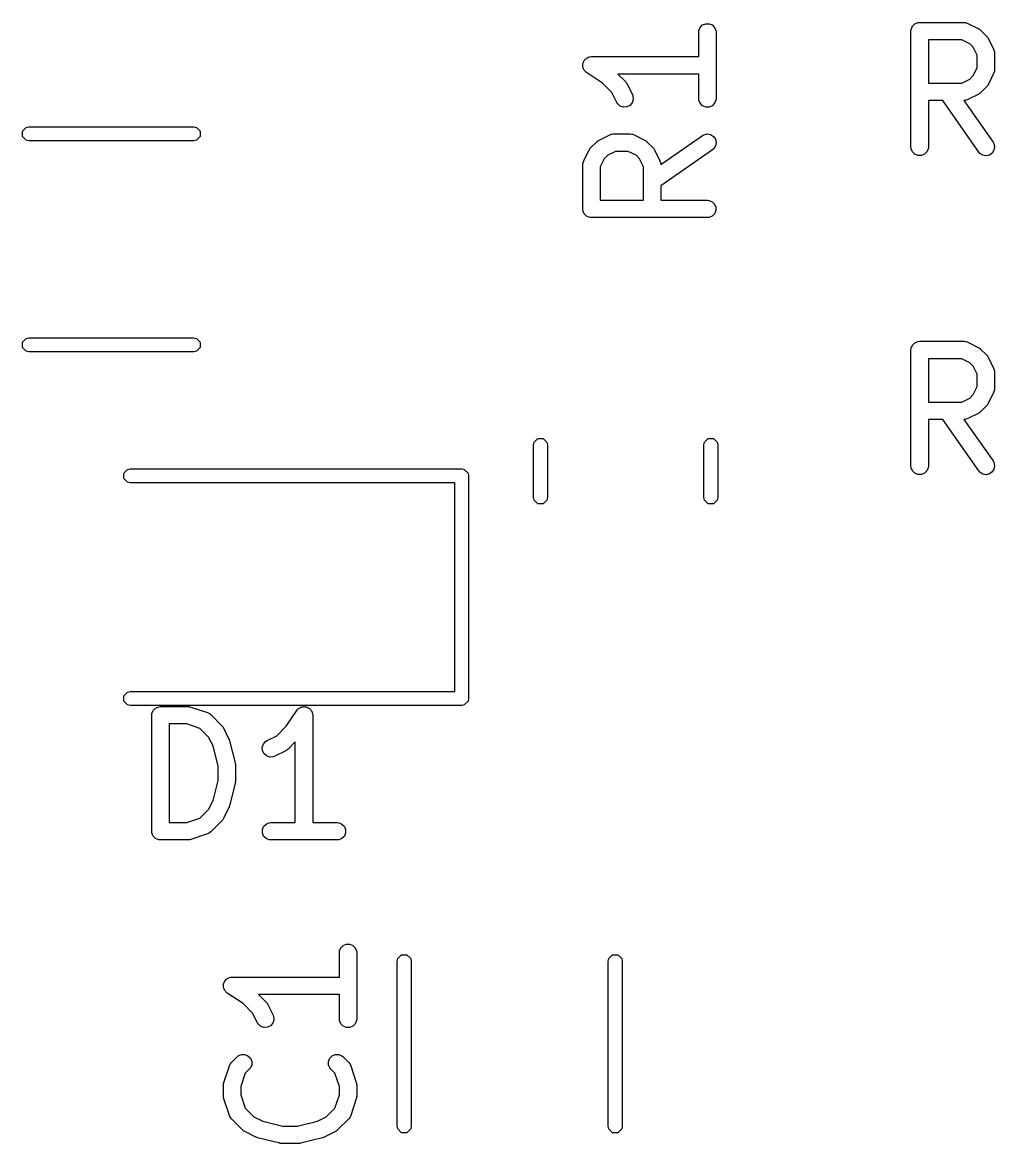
# Model space of a CAD drawing. Extents: x 19.8 to 98.9, y -129.1 to -67.1.
# Drawn here: x 24.8 to 33.18, y -116.3 to -106.63 of the extents above; entities that cross this region are included whole.
import ezdxf

# ---------------------------------------------------------------- set-up
doc = ezdxf.new("R2010")
doc.units = 0
doc.layers.add('BLACK', color=7, linetype='CONTINUOUS')

msp = doc.modelspace()

# ---------------------------------------------------------------- linework, layer by layer
at = {"layer": 'BLACK', "linetype": 'CONTINUOUS'}
for p, q in [((30.663151, -106.651925), (30.690187, -106.640726)), ((30.690187, -106.640726), (30.719451, -106.640726)), ((30.719451, -106.640726), (30.746487, -106.651925)), ((32.494046, -106.642459), (32.521082, -106.63126)), ((32.521082, -106.63126), (32.535714, -106.629819)), ((32.535714, -106.629819), (32.916666, -106.629819)), ((32.916666, -106.629819), (32.931298, -106.63126)), ((32.931298, -106.63126), (32.933787, -106.632291)), ((32.933787, -106.632291), (32.936475, -106.632482)), ((32.936475, -106.632482), (32.950207, -106.637737)), ((32.950207, -106.637737), (33.045445, -106.685356)), ((30.629819, -106.714285), (30.63126, -106.699653)), ((30.629819, -106.924999), (30.629819, -106.714285)), ((30.63126, -106.699653), (30.642459, -106.672617)), ((30.642459, -106.672617), (30.663151, -106.651925)), ((30.746487, -106.651925), (30.767179, -106.672617)), ((30.767179, -106.672617), (30.778378, -106.699653)), ((30.778378, -106.699653), (30.779819, -106.714285)), ((30.779819, -106.714285), (30.779819, -107.285713)), ((32.460714, -106.704819), (32.462155, -106.690187)), ((32.460714, -107.704819), (32.460714, -106.704819)), ((32.462155, -106.690187), (32.473354, -106.663151)), ((32.473354, -106.663151), (32.494046, -106.642459)), ((33.045445, -106.685356), (33.051744, -106.68932)), ((33.051744, -106.68932), (33.053572, -106.690078)), ((33.053572, -106.690078), (33.055628, -106.691766)), ((33.055628, -106.691766), (33.057888, -106.693188)), ((33.057888, -106.693188), (33.059187, -106.694686)), ((33.059187, -106.694686), (33.064937, -106.699405)), ((33.064937, -106.699405), (33.112556, -106.747024)), ((32.898961, -106.779819), (32.610714, -106.779819)), ((32.610714, -106.779819), (32.610714, -107.153628)), ((32.967477, -106.814077), (32.898961, -106.779819)), ((32.997884, -106.844484), (32.967477, -106.814077)), ((33.112556, -106.747024), (33.117274, -106.752773)), ((33.117274, -106.752773), (33.118773, -106.754073)), ((33.118773, -106.754073), (33.120194, -106.756332)), ((33.120194, -106.756332), (33.121883, -106.758389)), ((33.121883, -106.758389), (33.12264, -106.760216)), ((33.12264, -106.760216), (33.126605, -106.766516)), ((33.126605, -106.766516), (33.174224, -106.861754)), ((29.66994, -106.934826), (29.676046, -106.930738)), ((29.676046, -106.930738), (29.683326, -106.929281)), ((29.683326, -106.929281), (29.690187, -106.92644)), ((29.690187, -106.92644), (29.704663, -106.925014)), ((29.704663, -106.925014), (29.70474, -106.924999)), ((29.70474, -106.924999), (29.704766, -106.925004)), ((29.704766, -106.925004), (29.704819, -106.924999)), ((29.704819, -106.924999), (30.629819, -106.924999)), ((33.032142, -106.913), (32.997884, -106.844484)), ((33.032142, -107.020447), (33.032142, -106.913)), ((33.174224, -106.861754), (33.179479, -106.875485)), ((33.179479, -106.875485), (33.17967, -106.878174)), ((33.17967, -106.878174), (33.180701, -106.880663)), ((33.180701, -106.880663), (33.182142, -106.895295)), ((33.182142, -106.895295), (33.182142, -107.038152)), ((29.629819, -107.000078), (29.63126, -106.992793)), ((29.63126, -107.007282), (29.629819, -107.000078)), ((29.63126, -106.985367), (29.634072, -106.978578)), ((29.63126, -106.992793), (29.63126, -106.985367)), ((29.63126, -107.014631), (29.63126, -107.007282)), ((29.634101, -107.021491), (29.63126, -107.014631)), ((29.634072, -106.978578), (29.635498, -106.97137)), ((29.635558, -107.028772), (29.634101, -107.021491)), ((29.635498, -106.97137), (29.639617, -106.965191)), ((29.639646, -107.034877), (29.635558, -107.028772)), ((29.639617, -106.965191), (29.642459, -106.958331)), ((29.642459, -106.958331), (29.647654, -106.953135)), ((29.647654, -106.953135), (29.651731, -106.947021)), ((29.651731, -106.947021), (29.6579, -106.942889)), ((29.6579, -106.942889), (29.663151, -106.937639)), ((29.663151, -106.937639), (29.66994, -106.934826)), ((32.997884, -107.088963), (33.032142, -107.020447)), ((29.642459, -107.041667), (29.639646, -107.034877)), ((29.647709, -107.046917), (29.642459, -107.041667)), ((29.651841, -107.053087), (29.647709, -107.046917)), ((29.663099, -107.062307), (29.651841, -107.053087)), ((29.663151, -107.062359), (29.663099, -107.062307)), ((29.663173, -107.062368), (29.663151, -107.062359)), ((29.663216, -107.062403), (29.663173, -107.062368)), ((29.799894, -107.153521), (29.663216, -107.062403)), ((30.629819, -107.074999), (29.933504, -107.074999)), ((29.933504, -107.074999), (29.995947, -107.137442)), ((30.629819, -107.285713), (30.629819, -107.074999)), ((32.898961, -107.153628), (32.967477, -107.11937)), ((32.967477, -107.11937), (32.997884, -107.088963)), ((33.174224, -107.071693), (33.126605, -107.166931)), ((33.179479, -107.057962), (33.174224, -107.071693)), ((33.17967, -107.055272), (33.179479, -107.057962)), ((33.180701, -107.052784), (33.17967, -107.055272)), ((33.182142, -107.038152), (33.180701, -107.052784)), ((29.881275, -107.234902), (29.799894, -107.153521)), ((29.995947, -107.137442), (30.000667, -107.143192)), ((30.000667, -107.143192), (30.002164, -107.144491)), ((30.002164, -107.144491), (30.003583, -107.146745)), ((30.003583, -107.146745), (30.005275, -107.148807)), ((30.005275, -107.148807), (30.006033, -107.150639)), ((30.006033, -107.150639), (30.009996, -107.156934)), ((30.009996, -107.156934), (30.057615, -107.252172)), ((32.610714, -107.153628), (32.898961, -107.153628)), ((33.112556, -107.186423), (33.064937, -107.234042)), ((33.117274, -107.180673), (33.112556, -107.186423)), ((33.118773, -107.179374), (33.117274, -107.180673)), ((33.120194, -107.177114), (33.118773, -107.179374)), ((33.121883, -107.175058), (33.120194, -107.177114)), ((33.12264, -107.17323), (33.121883, -107.175058)), ((33.126605, -107.166931), (33.12264, -107.17323)), ((29.923451, -107.319254), (29.881275, -107.234902)), ((30.064944, -107.295093), (30.05569, -107.322855)), ((30.057615, -107.252172), (30.06287, -107.265903)), ((30.06287, -107.265903), (30.064944, -107.295093)), ((30.63126, -107.300345), (30.629819, -107.285713)), ((30.642459, -107.327381), (30.63126, -107.300345)), ((30.778378, -107.300345), (30.767179, -107.327381)), ((30.779819, -107.285713), (30.778378, -107.300345)), ((32.73476, -107.303628), (32.610714, -107.303628)), ((32.610714, -107.303628), (32.610714, -107.704819)), ((33.0457, -107.747829), (32.73476, -107.303628)), ((32.931298, -107.302187), (32.917781, -107.303518)), ((32.917781, -107.303518), (33.168585, -107.66181)), ((32.933787, -107.301155), (32.931298, -107.302187)), ((32.936475, -107.300965), (32.933787, -107.301155)), ((32.950207, -107.29571), (32.936475, -107.300965)), ((33.045445, -107.248091), (32.950207, -107.29571)), ((33.051744, -107.244126), (33.045445, -107.248091)), ((33.053572, -107.243369), (33.051744, -107.244126)), ((33.055628, -107.24168), (33.053572, -107.243369)), ((33.057888, -107.240259), (33.055628, -107.24168)), ((33.059187, -107.23876), (33.057888, -107.240259)), ((33.064937, -107.234042), (33.059187, -107.23876)), ((29.931283, -107.331697), (29.923451, -107.319254)), ((29.953391, -107.35087), (29.931283, -107.331697)), ((29.981152, -107.360124), (29.953391, -107.35087)), ((30.010342, -107.35805), (29.981152, -107.360124)), ((30.036517, -107.344962), (30.010342, -107.35805)), ((30.05569, -107.322855), (30.036517, -107.344962)), ((30.663151, -107.348073), (30.642459, -107.327381)), ((30.690187, -107.359272), (30.663151, -107.348073)), ((30.719451, -107.359272), (30.690187, -107.359272)), ((30.746487, -107.348073), (30.719451, -107.359272)), ((30.767179, -107.327381), (30.746487, -107.348073)), ((24.795815, -107.567039), (24.828287, -107.534567)), ((24.795815, -107.612961), (24.795815, -107.567039)), ((24.828287, -107.534567), (24.851248, -107.53)), ((24.851248, -107.53), (26.273752, -107.53)), ((26.273752, -107.53), (26.296713, -107.534567)), ((26.296713, -107.534567), (26.329185, -107.567039)), ((26.329185, -107.567039), (26.329185, -107.612961)), ((29.766516, -107.647203), (29.861754, -107.599584)), ((29.861754, -107.599584), (29.875485, -107.594329)), ((29.875485, -107.594329), (29.878174, -107.594137)), ((29.878174, -107.594137), (29.880663, -107.593107)), ((29.880663, -107.593107), (29.895295, -107.591666)), ((29.895295, -107.591666), (30.038152, -107.591666)), ((30.038152, -107.591666), (30.052784, -107.593107)), ((30.052784, -107.593107), (30.055273, -107.594138)), ((30.055273, -107.594138), (30.057961, -107.594329)), ((30.057961, -107.594329), (30.071693, -107.599584)), ((30.071693, -107.599584), (30.166931, -107.647203)), ((30.303518, -107.856026), (30.66181, -107.605223)), ((30.66181, -107.605223), (30.674623, -107.598013)), ((30.674623, -107.598013), (30.703194, -107.591684)), ((30.703194, -107.591684), (30.732012, -107.596769)), ((30.732012, -107.596769), (30.75669, -107.612496)), ((24.828287, -107.645433), (24.795815, -107.612961)), ((24.851248, -107.65), (24.828287, -107.645433)), ((26.273752, -107.65), (24.851248, -107.65)), ((26.296713, -107.645433), (26.273752, -107.65)), ((26.329185, -107.612961), (26.296713, -107.645433)), ((29.699405, -107.708871), (29.747024, -107.661252)), ((29.747024, -107.661252), (29.752773, -107.656533)), ((29.752773, -107.656533), (29.754073, -107.655035)), ((29.754073, -107.655035), (29.756332, -107.653613)), ((29.756332, -107.653613), (29.758389, -107.651925)), ((29.758389, -107.651925), (29.760216, -107.651167)), ((29.760216, -107.651167), (29.766516, -107.647203)), ((30.166931, -107.647203), (30.17323, -107.651167)), ((30.17323, -107.651167), (30.175058, -107.651925)), ((30.175058, -107.651925), (30.177114, -107.653613)), ((30.177114, -107.653613), (30.179374, -107.655035)), ((30.179374, -107.655035), (30.180673, -107.656533)), ((30.180673, -107.656533), (30.186423, -107.661252)), ((30.186423, -107.661252), (30.234042, -107.708871)), ((30.75669, -107.612496), (30.773472, -107.63647)), ((30.774716, -107.693858), (30.758989, -107.718537)), ((30.773472, -107.63647), (30.779802, -107.665041)), ((30.779802, -107.665041), (30.774716, -107.693858)), ((32.462155, -107.719451), (32.460714, -107.704819)), ((32.610714, -107.704819), (32.609273, -107.719451)), ((33.168585, -107.66181), (33.175795, -107.674623)), ((33.175795, -107.674623), (33.182124, -107.703194)), ((33.182124, -107.703194), (33.177039, -107.732012)), ((29.637737, -107.823601), (29.685356, -107.728363)), ((29.685356, -107.728363), (29.68932, -107.722063)), ((29.68932, -107.722063), (29.690078, -107.720236)), ((29.690078, -107.720236), (29.691766, -107.718179)), ((29.691766, -107.718179), (29.693188, -107.71592)), ((29.693188, -107.71592), (29.694686, -107.71462)), ((29.694686, -107.71462), (29.699405, -107.708871)), ((29.844484, -107.775924), (29.814077, -107.806331)), ((29.913, -107.741666), (29.844484, -107.775924)), ((30.020447, -107.741666), (29.913, -107.741666)), ((30.088963, -107.775924), (30.020447, -107.741666)), ((30.11937, -107.806331), (30.088963, -107.775924)), ((30.234042, -107.708871), (30.23876, -107.71462)), ((30.23876, -107.71462), (30.240259, -107.71592)), ((30.240259, -107.71592), (30.24168, -107.718179)), ((30.24168, -107.718179), (30.243369, -107.720236)), ((30.243369, -107.720236), (30.244126, -107.722063)), ((30.244126, -107.722063), (30.248091, -107.728363)), ((30.248091, -107.728363), (30.29571, -107.823601)), ((30.747829, -107.728108), (30.303628, -108.039048)), ((30.758989, -107.718537), (30.747829, -107.728108)), ((32.473354, -107.746487), (32.462155, -107.719451)), ((32.494046, -107.767179), (32.473354, -107.746487)), ((32.521082, -107.778378), (32.494046, -107.767179)), ((32.550346, -107.778378), (32.521082, -107.778378)), ((32.577382, -107.767179), (32.550346, -107.778378)), ((32.598074, -107.746487), (32.577382, -107.767179)), ((32.609273, -107.719451), (32.598074, -107.746487)), ((33.055271, -107.758989), (33.0457, -107.747829)), ((33.07995, -107.774716), (33.055271, -107.758989)), ((33.108767, -107.779802), (33.07995, -107.774716)), ((33.137338, -107.773472), (33.108767, -107.779802)), ((33.161312, -107.75669), (33.137338, -107.773472)), ((33.177039, -107.732012), (33.161312, -107.75669)), ((29.629819, -107.857142), (29.63126, -107.84251)), ((29.629819, -108.238094), (29.629819, -107.857142)), ((29.63126, -107.84251), (29.632291, -107.84002)), ((29.632291, -107.84002), (29.632482, -107.837333)), ((29.632482, -107.837333), (29.637737, -107.823601)), ((29.814077, -107.806331), (29.779819, -107.874847)), ((29.779819, -107.874847), (29.779819, -108.163094)), ((30.153628, -107.874847), (30.11937, -107.806331)), ((30.153628, -108.163094), (30.153628, -107.874847)), ((30.29571, -107.823601), (30.300965, -107.837332)), ((30.300965, -107.837332), (30.301156, -107.840021)), ((30.301156, -107.840021), (30.302187, -107.84251)), ((30.302187, -107.84251), (30.303518, -107.856026)), ((30.303628, -108.039048), (30.303628, -108.163094)), ((29.779819, -108.163094), (30.153628, -108.163094)), ((30.303628, -108.163094), (30.704819, -108.163094)), ((30.704819, -108.163094), (30.719451, -108.164535)), ((30.719451, -108.164535), (30.746487, -108.175734)), ((30.746487, -108.175734), (30.767179, -108.196426)), ((29.63126, -108.252726), (29.629819, -108.238094)), ((29.642459, -108.279762), (29.63126, -108.252726)), ((29.663151, -108.300454), (29.642459, -108.279762)), ((30.767179, -108.279762), (30.746487, -108.300454)), ((30.767179, -108.196426), (30.778378, -108.223462)), ((30.778378, -108.252726), (30.767179, -108.279762)), ((30.778378, -108.223462), (30.778378, -108.252726)), ((29.690187, -108.311653), (29.663151, -108.300454)), ((29.704819, -108.313094), (29.690187, -108.311653)), ((30.704819, -108.313094), (29.704819, -108.313094)), ((30.719451, -108.311653), (30.704819, -108.313094)), ((30.746487, -108.300454), (30.719451, -108.311653)), ((24.795815, -109.387039), (24.828287, -109.354567)), ((24.795815, -109.432961), (24.795815, -109.387039)), ((24.828287, -109.465433), (24.795815, -109.432961)), ((24.828287, -109.354567), (24.851248, -109.35)), ((24.851248, -109.35), (26.273752, -109.35)), ((26.273752, -109.35), (26.296713, -109.354567)), ((26.296713, -109.354567), (26.329185, -109.387039)), ((26.329185, -109.432961), (26.296713, -109.465433)), ((26.329185, -109.387039), (26.329185, -109.432961)), ((32.460714, -109.454819), (32.462155, -109.440187)), ((32.462155, -109.440187), (32.473354, -109.413151)), ((32.473354, -109.413151), (32.494046, -109.392459)), ((32.494046, -109.392459), (32.521082, -109.38126)), ((32.521082, -109.38126), (32.535714, -109.379819)), ((32.535714, -109.379819), (32.916666, -109.379819)), ((32.916666, -109.379819), (32.931298, -109.38126)), ((32.931298, -109.38126), (32.933787, -109.382291)), ((32.933787, -109.382291), (32.936475, -109.382482)), ((32.936475, -109.382482), (32.950207, -109.387737)), ((32.950207, -109.387737), (33.045445, -109.435356)), ((33.045445, -109.435356), (33.051744, -109.43932)), ((33.051744, -109.43932), (33.053572, -109.440078)), ((33.053572, -109.440078), (33.055628, -109.441766)), ((33.055628, -109.441766), (33.057888, -109.443188)), ((33.057888, -109.443188), (33.059187, -109.444686)), ((33.059187, -109.444686), (33.064937, -109.449405)), ((24.851248, -109.47), (24.828287, -109.465433)), ((26.273752, -109.47), (24.851248, -109.47)), ((26.296713, -109.465433), (26.273752, -109.47)), ((32.460714, -110.454819), (32.460714, -109.454819)), ((32.898961, -109.529819), (32.610714, -109.529819)), ((32.610714, -109.529819), (32.610714, -109.903628)), ((32.967477, -109.564077), (32.898961, -109.529819)), ((33.064937, -109.449405), (33.112556, -109.497024)), ((33.112556, -109.497024), (33.117274, -109.502773)), ((33.117274, -109.502773), (33.118773, -109.504073)), ((33.118773, -109.504073), (33.120194, -109.506332)), ((33.120194, -109.506332), (33.121883, -109.508389)), ((33.121883, -109.508389), (33.12264, -109.510216)), ((33.12264, -109.510216), (33.126605, -109.516516)), ((33.126605, -109.516516), (33.174224, -109.611754)), ((32.997884, -109.594484), (32.967477, -109.564077)), ((33.032142, -109.663), (32.997884, -109.594484)), ((33.174224, -109.611754), (33.179479, -109.625485)), ((33.179479, -109.625485), (33.17967, -109.628174)), ((33.17967, -109.628174), (33.180701, -109.630663)), ((33.180701, -109.630663), (33.182142, -109.645295)), ((33.032142, -109.770447), (33.032142, -109.663)), ((33.182142, -109.645295), (33.182142, -109.788152)), ((32.997884, -109.838963), (33.032142, -109.770447)), ((33.174224, -109.821693), (33.126605, -109.916931)), ((33.179479, -109.807962), (33.174224, -109.821693)), ((33.17967, -109.805272), (33.179479, -109.807962)), ((33.180701, -109.802784), (33.17967, -109.805272)), ((33.182142, -109.788152), (33.180701, -109.802784)), ((32.610714, -109.903628), (32.898961, -109.903628)), ((32.898961, -109.903628), (32.967477, -109.86937)), ((32.967477, -109.86937), (32.997884, -109.838963)), ((33.118773, -109.929374), (33.117274, -109.930673)), ((33.120194, -109.927114), (33.118773, -109.929374)), ((33.121883, -109.925058), (33.120194, -109.927114)), ((33.12264, -109.92323), (33.121883, -109.925058)), ((33.126605, -109.916931), (33.12264, -109.92323)), ((33.045445, -109.998091), (32.950207, -110.04571)), ((33.051744, -109.994126), (33.045445, -109.998091)), ((33.053572, -109.993369), (33.051744, -109.994126)), ((33.055628, -109.99168), (33.053572, -109.993369)), ((33.057888, -109.990259), (33.055628, -109.99168)), ((33.059187, -109.98876), (33.057888, -109.990259)), ((33.064937, -109.984042), (33.059187, -109.98876)), ((33.112556, -109.936423), (33.064937, -109.984042)), ((33.117274, -109.930673), (33.112556, -109.936423)), ((32.73476, -110.053628), (32.610714, -110.053628)), ((32.610714, -110.053628), (32.610714, -110.454819)), ((33.0457, -110.497829), (32.73476, -110.053628)), ((32.931298, -110.052187), (32.917781, -110.053518)), ((32.917781, -110.053518), (33.168585, -110.41181)), ((32.933787, -110.051155), (32.931298, -110.052187)), ((32.936475, -110.050965), (32.933787, -110.051155)), ((32.950207, -110.04571), (32.936475, -110.050965)), ((29.209567, -110.249975), (29.242039, -110.217503)), ((29.242039, -110.217503), (29.287961, -110.217503)), ((29.287961, -110.217503), (29.320433, -110.249975)), ((30.679567, -110.249975), (30.712039, -110.217503)), ((30.712039, -110.217503), (30.757961, -110.217503)), ((30.757961, -110.217503), (30.790433, -110.249975)), ((29.205, -110.272936), (29.209567, -110.249975)), ((29.205, -110.727064), (29.205, -110.272936)), ((29.320433, -110.249975), (29.325, -110.272936)), ((29.325, -110.272936), (29.325, -110.727064)), ((30.675, -110.272936), (30.679567, -110.249975)), ((30.675, -110.727064), (30.675, -110.272936)), ((30.790433, -110.249975), (30.795, -110.272936)), ((30.795, -110.272936), (30.795, -110.727064)), ((33.168585, -110.41181), (33.175795, -110.424623)), ((25.669568, -110.517039), (25.70204, -110.484567)), ((25.70204, -110.484567), (25.725001, -110.48)), ((25.725001, -110.48), (28.585001, -110.48)), ((28.585001, -110.48), (28.607962, -110.484567)), ((28.607962, -110.484567), (28.640434, -110.517039)), ((32.462155, -110.469451), (32.460714, -110.454819)), ((32.473354, -110.496487), (32.462155, -110.469451)), ((32.494046, -110.517179), (32.473354, -110.496487)), ((32.598074, -110.496487), (32.577382, -110.517179)), ((32.609273, -110.469451), (32.598074, -110.496487)), ((32.610714, -110.454819), (32.609273, -110.469451)), ((33.055271, -110.508989), (33.0457, -110.497829)), ((33.07995, -110.524716), (33.055271, -110.508989)), ((33.161312, -110.50669), (33.137338, -110.523472)), ((33.177039, -110.482012), (33.161312, -110.50669)), ((33.175795, -110.424623), (33.182124, -110.453194)), ((33.182124, -110.453194), (33.177039, -110.482012)), ((25.669568, -110.562961), (25.669568, -110.517039)), ((25.70204, -110.595433), (25.669568, -110.562961)), ((25.725001, -110.6), (25.70204, -110.595433)), ((28.525001, -110.6), (25.725001, -110.6)), ((28.525001, -112.4), (28.525001, -110.6)), ((28.640434, -110.517039), (28.645001, -110.54)), ((28.645001, -110.54), (28.645001, -112.46)), ((32.521082, -110.528378), (32.494046, -110.517179)), ((32.550346, -110.528378), (32.521082, -110.528378)), ((32.577382, -110.517179), (32.550346, -110.528378)), ((33.108767, -110.529802), (33.07995, -110.524716)), ((33.137338, -110.523472), (33.108767, -110.529802)), ((29.209567, -110.750025), (29.205, -110.727064)), ((29.242039, -110.782497), (29.209567, -110.750025)), ((29.287961, -110.782497), (29.242039, -110.782497)), ((29.320433, -110.750025), (29.287961, -110.782497)), ((29.325, -110.727064), (29.320433, -110.750025)), ((30.679567, -110.750025), (30.675, -110.727064)), ((30.712039, -110.782497), (30.679567, -110.750025)), ((30.757961, -110.782497), (30.712039, -110.782497)), ((30.790433, -110.750025), (30.757961, -110.782497)), ((30.795, -110.727064), (30.790433, -110.750025)), ((25.669568, -112.437039), (25.70204, -112.404567)), ((25.669568, -112.482961), (25.669568, -112.437039)), ((25.70204, -112.404567), (25.725001, -112.4)), ((25.725001, -112.4), (28.525001, -112.4)), ((25.70204, -112.515433), (25.669568, -112.482961)), ((25.725001, -112.52), (25.70204, -112.515433)), ((28.585001, -112.52), (25.725001, -112.52)), ((25.945238, -112.542459), (25.972274, -112.53126)), ((25.972274, -112.53126), (25.986906, -112.529819)), ((25.986906, -112.529819), (26.225001, -112.529819)), ((26.225001, -112.529819), (26.232406, -112.530548)), ((26.232406, -112.530548), (26.234381, -112.530408)), ((26.234381, -112.530408), (26.236978, -112.530998)), ((26.236978, -112.530998), (26.239633, -112.53126)), ((26.239633, -112.53126), (26.241464, -112.532018)), ((26.241464, -112.532018), (26.248718, -112.533668)), ((26.248718, -112.533668), (26.391575, -112.581287)), ((27.183333, -112.542459), (27.190122, -112.539646)), ((27.190122, -112.539646), (27.196228, -112.535558)), ((27.196228, -112.535558), (27.203508, -112.534101)), ((27.203508, -112.534101), (27.210369, -112.53126)), ((27.210369, -112.53126), (27.217717, -112.53126)), ((27.217717, -112.53126), (27.224922, -112.529819)), ((27.224922, -112.529819), (27.232206, -112.53126)), ((27.232206, -112.53126), (27.239633, -112.53126)), ((27.239633, -112.53126), (27.246421, -112.534072)), ((27.246421, -112.534072), (27.25363, -112.535498)), ((27.25363, -112.535498), (27.259809, -112.539617)), ((27.259809, -112.539617), (27.266669, -112.542459)), ((28.607962, -112.515433), (28.585001, -112.52)), ((28.640434, -112.482961), (28.607962, -112.515433)), ((28.645001, -112.46), (28.640434, -112.482961)), ((25.911906, -112.604819), (25.913347, -112.590187)), ((25.911906, -113.604819), (25.911906, -112.604819)), ((25.913347, -112.590187), (25.924546, -112.563151)), ((25.924546, -112.563151), (25.945238, -112.542459)), ((26.391575, -112.581287), (26.405, -112.587281)), ((26.405, -112.587281), (26.407035, -112.589046)), ((26.407035, -112.589046), (26.409526, -112.590078)), ((26.409526, -112.590078), (26.420891, -112.599405)), ((26.420891, -112.599405), (26.516129, -112.694643)), ((27.071477, -112.699896), (27.162597, -112.563216)), ((27.162597, -112.563216), (27.162631, -112.563173)), ((27.162631, -112.563173), (27.162641, -112.563151)), ((27.162641, -112.563151), (27.162692, -112.563099)), ((27.162692, -112.563099), (27.171913, -112.551841)), ((27.171913, -112.551841), (27.178082, -112.547709)), ((27.178082, -112.547709), (27.183333, -112.542459)), ((27.266669, -112.542459), (27.271862, -112.547652)), ((27.271862, -112.547652), (27.277979, -112.55173)), ((27.277979, -112.55173), (27.282112, -112.557902)), ((27.282112, -112.557902), (27.287361, -112.563151)), ((27.287361, -112.563151), (27.290172, -112.569938)), ((27.290172, -112.569938), (27.294262, -112.576045)), ((27.294262, -112.576045), (27.295718, -112.583326)), ((27.295718, -112.583326), (27.29856, -112.590187)), ((27.29856, -112.590187), (27.299985, -112.604663)), ((27.299985, -112.604663), (27.300001, -112.60474)), ((27.300001, -112.60474), (27.299995, -112.604766)), ((27.299995, -112.604766), (27.300001, -112.604819)), ((27.300001, -112.604819), (27.300001, -113.529819)), ((26.212831, -112.679819), (26.061906, -112.679819)), ((26.061906, -112.679819), (26.061906, -113.529819)), ((26.327344, -112.71799), (26.212831, -112.679819)), ((26.401457, -112.792103), (26.327344, -112.71799)), ((26.516129, -112.694643), (26.520849, -112.700393)), ((26.520849, -112.700393), (26.522346, -112.701692)), ((26.522346, -112.701692), (26.523765, -112.703946)), ((26.523765, -112.703946), (26.525457, -112.706008)), ((26.525457, -112.706008), (26.526215, -112.70784)), ((26.526215, -112.70784), (26.530178, -112.714135)), ((26.530178, -112.714135), (26.577797, -112.809373)), ((26.990098, -112.781275), (27.071477, -112.699896)), ((26.43995, -112.86909), (26.401457, -112.792103)), ((26.577797, -112.809373), (26.578206, -112.810442)), ((26.578206, -112.810442), (26.578529, -112.810878)), ((26.578529, -112.810878), (26.580715, -112.816997)), ((26.580715, -112.816997), (26.583052, -112.823104)), ((26.583052, -112.823104), (26.58309, -112.823644)), ((26.58309, -112.823644), (26.583476, -112.824724)), ((26.583476, -112.824724), (26.631095, -113.0152)), ((26.893303, -112.831283), (26.905746, -112.823451)), ((26.905746, -112.823451), (26.990098, -112.781275)), ((26.483334, -113.042624), (26.43995, -112.86909)), ((26.864876, -112.881152), (26.87413, -112.853391)), ((26.86695, -112.910342), (26.864876, -112.881152)), ((26.880037, -112.936517), (26.86695, -112.910342)), ((26.87413, -112.853391), (26.893303, -112.831283)), ((27.068066, -112.909996), (26.972828, -112.957615)), ((27.074365, -112.906031), (27.068066, -112.909996)), ((27.076193, -112.905274), (27.074365, -112.906031)), ((27.078249, -112.903585), (27.076193, -112.905274)), ((27.080509, -112.902164), (27.078249, -112.903585)), ((27.081808, -112.900665), (27.080509, -112.902164)), ((27.087558, -112.895947), (27.081808, -112.900665)), ((27.150001, -112.833504), (27.087558, -112.895947)), ((27.150001, -113.529819), (27.150001, -112.833504)), ((26.631095, -113.0152), (26.63147, -113.017736)), ((26.63147, -113.017736), (26.631893, -113.018758)), ((26.631893, -113.018758), (26.632435, -113.02427)), ((26.902145, -112.95569), (26.880037, -112.936517)), ((26.929906, -112.964944), (26.902145, -112.95569)), ((26.959096, -112.96287), (26.929906, -112.964944)), ((26.972828, -112.957615), (26.959096, -112.96287)), ((26.483334, -113.167013), (26.483334, -113.042624)), ((26.632435, -113.02427), (26.633245, -113.029744)), ((26.633245, -113.029744), (26.633082, -113.030836)), ((26.633082, -113.030836), (26.633334, -113.03339)), ((26.633334, -113.03339), (26.633334, -113.176247)), ((26.43995, -113.340547), (26.483334, -113.167013)), ((26.631095, -113.194437), (26.583476, -113.384913)), ((26.63147, -113.1919), (26.631095, -113.194437)), ((26.631893, -113.190879), (26.63147, -113.1919)), ((26.632435, -113.185366), (26.631893, -113.190879)), ((26.633245, -113.179893), (26.632435, -113.185366)), ((26.633334, -113.176247), (26.633082, -113.1788)), ((26.633082, -113.1788), (26.633245, -113.179893)), ((26.401456, -113.417534), (26.43995, -113.340547)), ((26.577797, -113.400264), (26.530178, -113.495502)), ((26.578206, -113.399194), (26.577797, -113.400264)), ((26.578529, -113.398759), (26.578206, -113.399194)), ((26.580721, -113.392622), (26.578529, -113.398759)), ((26.583052, -113.386533), (26.580721, -113.392622)), ((26.58309, -113.385992), (26.583052, -113.386533)), ((26.583476, -113.384913), (26.58309, -113.385992)), ((26.212831, -113.529819), (26.327344, -113.491647)), ((26.327344, -113.491647), (26.401456, -113.417534)), ((26.523767, -113.505686), (26.522346, -113.507945)), ((26.525457, -113.503628), (26.523767, -113.505686)), ((26.526214, -113.501798), (26.525457, -113.503628)), ((26.530178, -113.495502), (26.526214, -113.501798)), ((26.061906, -113.529819), (26.212831, -113.529819)), ((26.51613, -113.514993), (26.420891, -113.610233)), ((26.520847, -113.509244), (26.51613, -113.514993)), ((26.522346, -113.507945), (26.520847, -113.509244)), ((26.865728, -113.590187), (26.876927, -113.563151)), ((26.865728, -113.619451), (26.865728, -113.590187)), ((26.876927, -113.563151), (26.897619, -113.542459)), ((26.897619, -113.542459), (26.924655, -113.53126)), ((26.924655, -113.53126), (26.939287, -113.529819)), ((26.939287, -113.529819), (27.150001, -113.529819)), ((27.300001, -113.529819), (27.510715, -113.529819)), ((27.510715, -113.529819), (27.525347, -113.53126)), ((27.525347, -113.53126), (27.552383, -113.542459)), ((27.552383, -113.542459), (27.573075, -113.563151)), ((27.573075, -113.563151), (27.584274, -113.590187)), ((27.584274, -113.590187), (27.584274, -113.619451)), ((25.913347, -113.619451), (25.911906, -113.604819)), ((25.924546, -113.646487), (25.913347, -113.619451)), ((25.945238, -113.667179), (25.924546, -113.646487)), ((25.972274, -113.678378), (25.945238, -113.667179)), ((25.986906, -113.679819), (25.972274, -113.678378)), ((26.225001, -113.679819), (25.986906, -113.679819)), ((26.232406, -113.679089), (26.225001, -113.679819)), ((26.234381, -113.67923), (26.232406, -113.679089)), ((26.236978, -113.678639), (26.234381, -113.67923)), ((26.239633, -113.678378), (26.236978, -113.678639)), ((26.241464, -113.677619), (26.239633, -113.678378)), ((26.248718, -113.67597), (26.241464, -113.677619)), ((26.391575, -113.628351), (26.248718, -113.67597)), ((26.405, -113.622357), (26.391575, -113.628351)), ((26.407035, -113.620591), (26.405, -113.622357)), ((26.409526, -113.61956), (26.407035, -113.620591)), ((26.420891, -113.610233), (26.409526, -113.61956)), ((26.876927, -113.646487), (26.865728, -113.619451)), ((26.897619, -113.667179), (26.876927, -113.646487)), ((26.924655, -113.678378), (26.897619, -113.667179)), ((26.939287, -113.679819), (26.924655, -113.678378)), ((27.510715, -113.679819), (26.939287, -113.679819)), ((27.525347, -113.678378), (27.510715, -113.679819)), ((27.552383, -113.667179), (27.525347, -113.678378)), ((27.573075, -113.646487), (27.552383, -113.667179)), ((27.584274, -113.619451), (27.573075, -113.646487)), ((27.529818, -114.651785), (27.531259, -114.637153)), ((27.529818, -114.862499), (27.529818, -114.651785)), ((27.531259, -114.637153), (27.542458, -114.610117)), ((27.542458, -114.610117), (27.56315, -114.589425)), ((27.56315, -114.589425), (27.590186, -114.578226)), ((27.590186, -114.578226), (27.61945, -114.578226)), ((27.61945, -114.578226), (27.646486, -114.589425)), ((27.646486, -114.589425), (27.667178, -114.610117)), ((27.667178, -114.610117), (27.678377, -114.637153)), ((27.678377, -114.637153), (27.679818, -114.651785)), ((27.679818, -114.651785), (27.679818, -115.223213)), ((28.03, -114.726248), (28.034567, -114.703287)), ((28.03, -116.148752), (28.03, -114.726248)), ((28.034567, -114.703287), (28.067039, -114.670815)), ((28.067039, -114.670815), (28.112961, -114.670815)), ((28.112961, -114.670815), (28.145433, -114.703287)), ((28.145433, -114.703287), (28.15, -114.726248)), ((28.15, -114.726248), (28.15, -116.148752)), ((29.85, -114.726248), (29.854567, -114.703287)), ((29.85, -116.148752), (29.85, -114.726248)), ((29.854567, -114.703287), (29.887039, -114.670815)), ((29.887039, -114.670815), (29.932961, -114.670815)), ((29.932961, -114.670815), (29.965433, -114.703287)), ((29.965433, -114.703287), (29.97, -114.726248)), ((29.97, -114.726248), (29.97, -116.148752)), ((26.529818, -114.937578), (26.531259, -114.930293)), ((26.531259, -114.944782), (26.529818, -114.937578)), ((26.531259, -114.922867), (26.534071, -114.916078)), ((26.531259, -114.930293), (26.531259, -114.922867)), ((26.531259, -114.952131), (26.531259, -114.944782)), ((26.5341, -114.958991), (26.531259, -114.952131)), ((26.534071, -114.916078), (26.535497, -114.90887)), ((26.535497, -114.90887), (26.539616, -114.902691)), ((26.539616, -114.902691), (26.542458, -114.895831)), ((26.542458, -114.895831), (26.547653, -114.890635)), ((26.547653, -114.890635), (26.55173, -114.884521)), ((26.55173, -114.884521), (26.557899, -114.880389)), ((26.557899, -114.880389), (26.56315, -114.875139)), ((26.56315, -114.875139), (26.569939, -114.872326)), ((26.569939, -114.872326), (26.576045, -114.868238)), ((26.576045, -114.868238), (26.583325, -114.866781)), ((26.583325, -114.866781), (26.590186, -114.86394)), ((26.590186, -114.86394), (26.604662, -114.862514)), ((26.604662, -114.862514), (26.604739, -114.862499)), ((26.604739, -114.862499), (26.604765, -114.862504)), ((26.604765, -114.862504), (26.604818, -114.862499)), ((26.604818, -114.862499), (27.529818, -114.862499)), ((26.535557, -114.966272), (26.5341, -114.958991)), ((26.539645, -114.972377), (26.535557, -114.966272)), ((26.542458, -114.979167), (26.539645, -114.972377)), ((26.547708, -114.984417), (26.542458, -114.979167)), ((26.55184, -114.990587), (26.547708, -114.984417)), ((26.563098, -114.999807), (26.55184, -114.990587)), ((26.56315, -114.999859), (26.563098, -114.999807)), ((26.563172, -114.999868), (26.56315, -114.999859)), ((26.563215, -114.999903), (26.563172, -114.999868)), ((26.699893, -115.091021), (26.563215, -114.999903)), ((27.529818, -115.012499), (26.833503, -115.012499)), ((26.833503, -115.012499), (26.895946, -115.074942)), ((27.529818, -115.223213), (27.529818, -115.012499)), ((26.781274, -115.172402), (26.699893, -115.091021)), ((26.895946, -115.074942), (26.900666, -115.080692)), ((26.900666, -115.080692), (26.902163, -115.081991)), ((26.902163, -115.081991), (26.903582, -115.084245)), ((26.903582, -115.084245), (26.905274, -115.086307)), ((26.905274, -115.086307), (26.906032, -115.088139)), ((26.906032, -115.088139), (26.909995, -115.094434)), ((26.909995, -115.094434), (26.957614, -115.189672)), ((26.82345, -115.256754), (26.781274, -115.172402)), ((26.964943, -115.232593), (26.955689, -115.260355)), ((26.957614, -115.189672), (26.962869, -115.203403)), ((26.962869, -115.203403), (26.964943, -115.232593)), ((27.531259, -115.237845), (27.529818, -115.223213)), ((27.542458, -115.264881), (27.531259, -115.237845)), ((27.678377, -115.237845), (27.667178, -115.264881)), ((27.679818, -115.223213), (27.678377, -115.237845)), ((26.831282, -115.269197), (26.82345, -115.256754)), ((26.85339, -115.28837), (26.831282, -115.269197)), ((26.881151, -115.297624), (26.85339, -115.28837)), ((26.910341, -115.29555), (26.881151, -115.297624)), ((26.936516, -115.282462), (26.910341, -115.29555)), ((26.955689, -115.260355), (26.936516, -115.282462)), ((27.56315, -115.285573), (27.542458, -115.264881)), ((27.590186, -115.296772), (27.56315, -115.285573)), ((27.61945, -115.296772), (27.590186, -115.296772)), ((27.646486, -115.285573), (27.61945, -115.296772)), ((27.667178, -115.264881), (27.646486, -115.285573)), ((26.658388, -115.541806), (26.685424, -115.530607)), ((26.685424, -115.530607), (26.714687, -115.530607)), ((26.714687, -115.530607), (26.741723, -115.541806)), ((27.467911, -115.541806), (27.494947, -115.530607)), ((27.494947, -115.530607), (27.52421, -115.530607)), ((27.52421, -115.530607), (27.551246, -115.541805)), ((26.533667, -115.770925), (26.581286, -115.628068)), ((26.581286, -115.628068), (26.58728, -115.614643)), ((26.58728, -115.614643), (26.589045, -115.612607)), ((26.589045, -115.612607), (26.590077, -115.610117)), ((26.590077, -115.610117), (26.599404, -115.598752)), ((26.599404, -115.598752), (26.647023, -115.551133)), ((26.647023, -115.551133), (26.658388, -115.541806)), ((26.741723, -115.541806), (26.762416, -115.562499)), ((26.762416, -115.562499), (26.773615, -115.589535)), ((26.773615, -115.618798), (26.762416, -115.645834)), ((26.773615, -115.589535), (26.773615, -115.618798)), ((27.43602, -115.589535), (27.447218, -115.562499)), ((27.43602, -115.618798), (27.43602, -115.589535)), ((27.447219, -115.645834), (27.43602, -115.618798)), ((27.447218, -115.562499), (27.467911, -115.541806)), ((27.551246, -115.541805), (27.562611, -115.551132)), ((27.562611, -115.551132), (27.610231, -115.598751)), ((27.610231, -115.598751), (27.619559, -115.610117)), ((27.619559, -115.610117), (27.620589, -115.612605)), ((27.620589, -115.612605), (27.622356, -115.614642)), ((27.622356, -115.614642), (27.62835, -115.628068)), ((27.62835, -115.628068), (27.675969, -115.770924)), ((26.717989, -115.692298), (26.679818, -115.806812)), ((26.753089, -115.657199), (26.717989, -115.692298)), ((26.762416, -115.645834), (26.753089, -115.657199)), ((27.456547, -115.6572), (27.447219, -115.645834)), ((27.491647, -115.692299), (27.456547, -115.6572)), ((27.529818, -115.806812), (27.491647, -115.692299)), ((26.529818, -115.794642), (26.530547, -115.787236)), ((26.529818, -115.88988), (26.529818, -115.794642)), ((26.530407, -115.785262), (26.530997, -115.782664)), ((26.530547, -115.787236), (26.530407, -115.785262)), ((26.530997, -115.782664), (26.531259, -115.78001)), ((26.531259, -115.78001), (26.532017, -115.778178)), ((26.532017, -115.778178), (26.533667, -115.770925)), ((26.679818, -115.806812), (26.679818, -115.877709)), ((27.529818, -115.87771), (27.529818, -115.806812)), ((27.675969, -115.770924), (27.677618, -115.778179)), ((27.677618, -115.778179), (27.678377, -115.78001)), ((27.678377, -115.78001), (27.678638, -115.782663)), ((27.678638, -115.782663), (27.679229, -115.785261)), ((27.679229, -115.785261), (27.679088, -115.787235)), ((27.679088, -115.787235), (27.679818, -115.794642)), ((27.679818, -115.794642), (27.679818, -115.88988)), ((26.530547, -115.897285), (26.529818, -115.88988)), ((26.530407, -115.89926), (26.530547, -115.897285)), ((26.530997, -115.901857), (26.530407, -115.89926)), ((26.531259, -115.904512), (26.530997, -115.901857)), ((26.532017, -115.906343), (26.531259, -115.904512)), ((26.533667, -115.913597), (26.532017, -115.906343)), ((26.581286, -116.056454), (26.533667, -115.913597)), ((26.679818, -115.877709), (26.717989, -115.992223)), ((27.491647, -115.992222), (27.529818, -115.87771)), ((27.675969, -115.913598), (27.62835, -116.056454)), ((27.677618, -115.906342), (27.675969, -115.913598)), ((27.678377, -115.904512), (27.677618, -115.906342)), ((27.678638, -115.901858), (27.678377, -115.904512)), ((27.679229, -115.899261), (27.678638, -115.901858)), ((27.679818, -115.88988), (27.679088, -115.897286)), ((27.679088, -115.897286), (27.679229, -115.899261)), ((26.717989, -115.992223), (26.792102, -116.066336)), ((27.417533, -116.066335), (27.491647, -115.992222)), ((26.58728, -116.069879), (26.581286, -116.056454)), ((26.589045, -116.071914), (26.58728, -116.069879)), ((26.590077, -116.074405), (26.589045, -116.071914)), ((26.599404, -116.08577), (26.590077, -116.074405)), ((26.694642, -116.181008), (26.599404, -116.08577)), ((26.792102, -116.066336), (26.869089, -116.104829)), ((26.869089, -116.104829), (27.042623, -116.148213)), ((27.167012, -116.148213), (27.340546, -116.104829)), ((27.340546, -116.104829), (27.417533, -116.066335)), ((27.610232, -116.08577), (27.514993, -116.181008)), ((27.61956, -116.074405), (27.610232, -116.08577)), ((27.620591, -116.071914), (27.61956, -116.074405)), ((27.622356, -116.06988), (27.620591, -116.071914)), ((27.62835, -116.056454), (27.622356, -116.06988)), ((26.700392, -116.185728), (26.694642, -116.181008)), ((26.701691, -116.187225), (26.700392, -116.185728)), ((26.703945, -116.188644), (26.701691, -116.187225)), ((26.706007, -116.190336), (26.703945, -116.188644)), ((26.707839, -116.191094), (26.706007, -116.190336)), ((26.714134, -116.195057), (26.707839, -116.191094)), ((26.809372, -116.242676), (26.714134, -116.195057)), ((27.042623, -116.148213), (27.167012, -116.148213)), ((27.495501, -116.195057), (27.400263, -116.242676)), ((27.501797, -116.191093), (27.495501, -116.195057)), ((27.503627, -116.190336), (27.501797, -116.191093)), ((27.505685, -116.188646), (27.503627, -116.190336)), ((27.507944, -116.187225), (27.505685, -116.188646)), ((27.509243, -116.185726), (27.507944, -116.187225)), ((27.514993, -116.181008), (27.509243, -116.185726)), ((28.034567, -116.171713), (28.03, -116.148752)), ((28.067039, -116.204185), (28.034567, -116.171713)), ((28.112961, -116.204185), (28.067039, -116.204185)), ((28.145433, -116.171713), (28.112961, -116.204185)), ((28.15, -116.148752), (28.145433, -116.171713)), ((29.854567, -116.171713), (29.85, -116.148752)), ((29.887039, -116.204185), (29.854567, -116.171713)), ((29.932961, -116.204185), (29.887039, -116.204185)), ((29.965433, -116.171713), (29.932961, -116.204185)), ((29.97, -116.148752), (29.965433, -116.171713)), ((26.810441, -116.243085), (26.809372, -116.242676)), ((26.810877, -116.243408), (26.810441, -116.243085)), ((26.817013, -116.2456), (26.810877, -116.243408)), ((26.823103, -116.247931), (26.817013, -116.2456)), ((26.823643, -116.247969), (26.823103, -116.247931)), ((26.824723, -116.248355), (26.823643, -116.247969)), ((27.015199, -116.295974), (26.824723, -116.248355)), ((27.017735, -116.296349), (27.015199, -116.295974)), ((27.018757, -116.296772), (27.017735, -116.296349)), ((27.024269, -116.297314), (27.018757, -116.296772)), ((27.029743, -116.298124), (27.024269, -116.297314)), ((27.030835, -116.297961), (27.029743, -116.298124)), ((27.033389, -116.298213), (27.030835, -116.297961)), ((27.176246, -116.298213), (27.033389, -116.298213)), ((27.178799, -116.297961), (27.176246, -116.298213)), ((27.179892, -116.298124), (27.178799, -116.297961)), ((27.185365, -116.297314), (27.179892, -116.298124)), ((27.190878, -116.296772), (27.185365, -116.297314)), ((27.191899, -116.296349), (27.190878, -116.296772)), ((27.194436, -116.295974), (27.191899, -116.296349)), ((27.384912, -116.248355), (27.194436, -116.295974)), ((27.385991, -116.247969), (27.384912, -116.248355)), ((27.386531, -116.247931), (27.385991, -116.247969)), ((27.392612, -116.245603), (27.386531, -116.247931)), ((27.398758, -116.243408), (27.392612, -116.245603)), ((27.399193, -116.243085), (27.398758, -116.243408)), ((27.400263, -116.242676), (27.399193, -116.243085))]:
    msp.add_line(p, q, dxfattribs=at)

doc.saveas('drawing.dxf')
